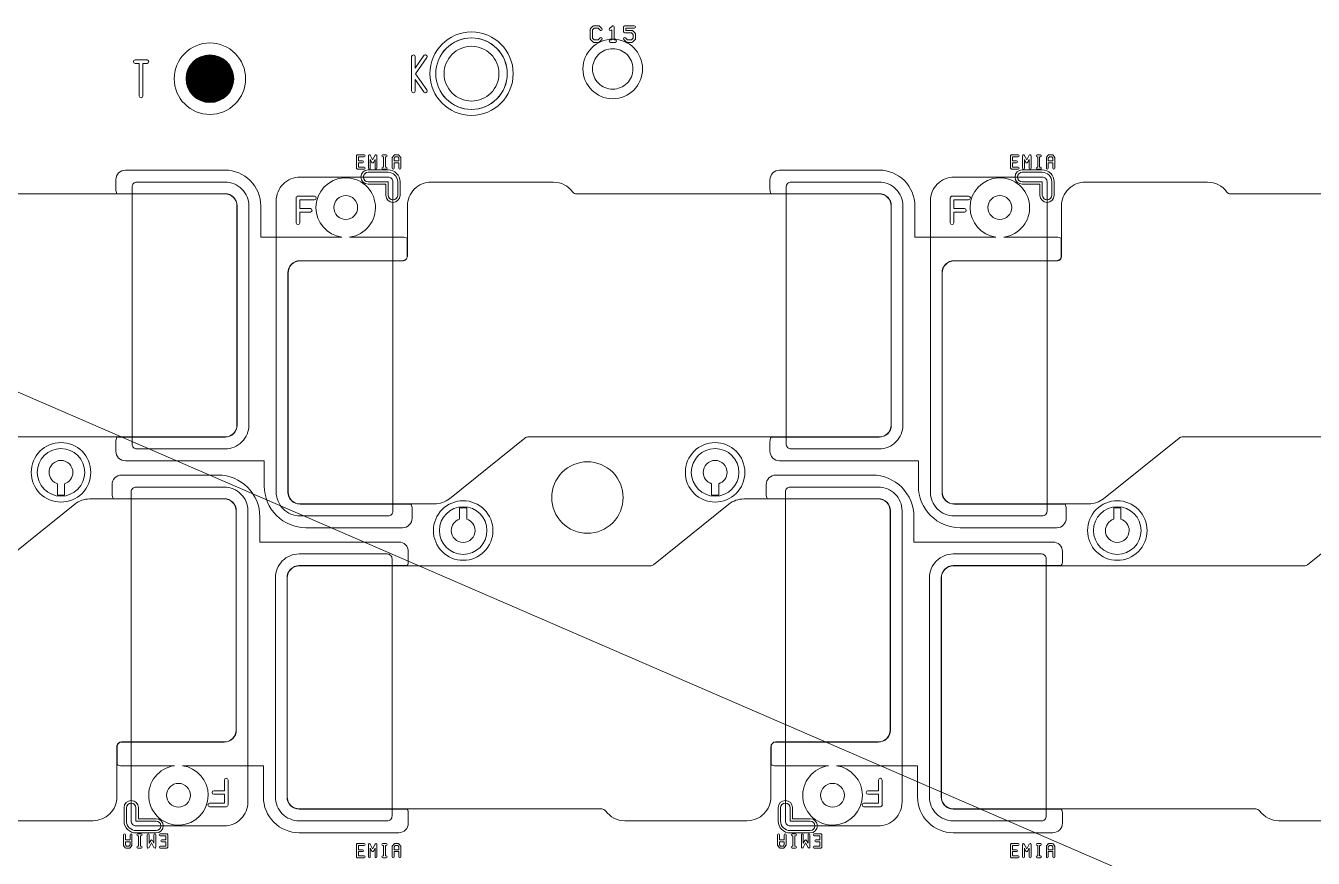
# Model space of a CAD drawing. Extents: x 2541 to 3941, y 2348 to 3338.
# Drawn here: x 2868.8 to 2922.9, y 2979.6 to 3014.5 of the extents above; entities that cross this region are included whole.
import ezdxf

# ---------------------------------------------------------------- set-up
doc = ezdxf.new("R2010")
doc.units = 0
doc.layers.get('0').update_dxf_attribs({"lineweight": 0})
doc.layers.add('EMI-T', color=6, linetype='Continuous', lineweight=0)
doc.layers.add('備註', color=1, linetype='Continuous', lineweight=0)
doc.layers.add('t_layer0', color=1, linetype='Continuous')

# ---------------------------------------------------------------- blocks, each defined once
blk = doc.blocks.new('PAD_R1')
at = {"const_width": 0.5}
blk.add_lwpolyline([(0.25, 0, 1), (-0.25, 0, 1)], format="xyb", close=True, dxfattribs=at)

msp = doc.modelspace()

# ---------------------------------------------------------------- linework, layer by layer
for p, q in [((2883.8653, 3008.5117), (2883.79577, 3008.5117)), ((2911.3353, 3008.5117), (2911.26577, 3008.5117)), ((2873.57814, 2980.01094), (2873.50861, 2980.01094)), ((2901.04814, 2980.01094), (2900.97861, 2980.01094)), ((2883.8653, 2979.6017), (2883.79577, 2979.6017)), ((2911.3353, 2979.6017), (2911.26577, 2979.6017))]:
    msp.add_line(p, q)
at = {"linetype": 'Continuous'}
for points in [[(2892.50391, 3013.97841), (2892.50391, 3014.37576, -0.200121), (2892.51871, 3014.41127), (2892.61774, 3014.5103, -0.200121), (2892.65325, 3014.5251), (2892.85193, 3014.5251, -0.200121), (2892.88744, 3014.5103), (2892.98662, 3014.41112, -1), (2892.91591, 3014.34041), (2892.83122, 3014.4251), (2892.67396, 3014.4251), (2892.60391, 3014.35505), (2892.60391, 3013.99912), (2892.67396, 3013.92907), (2892.83122, 3013.92907), (2892.91591, 3014.01377, -1), (2892.98662, 3013.94306), (2892.88744, 3013.84387, -0.200121), (2892.85193, 3013.82907), (2892.65325, 3013.82907, -0.200121), (2892.61774, 3013.84387), (2892.51871, 3013.9429, -0.200121)], [(2893.90391, 3014.27642), (2893.90391, 3014.4751, -0.414253), (2893.95391, 3014.5251), (2894.35126, 3014.5251, -1), (2894.35126, 3014.4251), (2894.00391, 3014.4251), (2894.00391, 3014.32642), (2894.25193, 3014.32642, -0.200121), (2894.28744, 3014.31162), (2894.38646, 3014.2126, -0.200121), (2894.40126, 3014.17709), (2894.40126, 3013.97841, -0.200121), (2894.38646, 3013.9429), (2894.28744, 3013.84387, -0.200121), (2894.25193, 3013.82907), (2894.05325, 3013.82907, -0.200121), (2894.01774, 3013.84387), (2893.91856, 3013.94306, -1), (2893.98927, 3014.01377), (2894.07396, 3013.92907), (2894.23122, 3013.92907), (2894.30126, 3013.99912), (2894.30126, 3014.15638), (2894.23122, 3014.22642), (2893.95391, 3014.22642, -0.414253)], [(2875.03134, 3012.30363, -0.414215), (2876.53134, 3013.80363, -0.414215), (2878.03134, 3012.30363, -0.414215), (2876.53134, 3010.80363, -0.414215)], [(2886.01672, 3012.5146, 0.414215), (2887.51672, 3011.0146, 0.414215), (2889.01672, 3012.5146, 0.414215), (2887.51672, 3014.0146, 0.414215)], [(2886.36672, 3012.5146, -0.414215), (2887.51672, 3013.6646, -0.414215), (2888.66672, 3012.5146, -0.414215), (2887.51672, 3011.3646, -0.414215)], [(2892.59734, 3012.71243, -0.414215), (2893.44734, 3013.56243, -0.414215), (2894.29734, 3012.71243, -0.414215), (2893.44734, 3011.86243, -0.414215)], [(2873.39232, 3012.94354, -1), (2873.39232, 3013.09354), (2873.64066, 3013.09354), (2873.88901, 3013.09354, -1), (2873.88901, 3012.94354), (2873.71566, 3012.94354), (2873.71566, 3011.57815, -1), (2873.56566, 3011.57815), (2873.56566, 3012.94354)], [(2882.68623, 3008.5517), (2882.68623, 3008.80997), (2882.68623, 3009.06825, -0.414265), (2882.72623, 3009.10825), (2883.00438, 3009.10825, -1), (2883.00438, 3009.02825), (2882.76623, 3009.02825), (2882.76623, 3008.84997), (2882.93484, 3008.84997, -1), (2882.93484, 3008.76997), (2882.76623, 3008.76997), (2882.76623, 3008.5917), (2883.00438, 3008.5917, -1), (2883.00438, 3008.5117), (2882.72623, 3008.5117, -0.414265)], [(2910.15623, 3008.5517), (2910.15623, 3008.80997), (2910.15623, 3009.06825, -0.414265), (2910.19623, 3009.10825), (2910.47438, 3009.10825, -1), (2910.47438, 3009.02825), (2910.23623, 3009.02825), (2910.23623, 3008.84997), (2910.40484, 3008.84997, -1), (2910.40484, 3008.76997), (2910.23623, 3008.76997), (2910.23623, 3008.5917), (2910.47438, 3008.5917, -1), (2910.47438, 3008.5117), (2910.19623, 3008.5117, -0.414265)], [(2883.17244, 3007.87531, -1), (2883.17244, 3008.47531), (2884.01715, 3008.47531, -0.414217), (2884.51715, 3007.97531), (2884.51715, 3007.41231, -1), (2883.91715, 3007.41231), (2883.91715, 3007.87531)], [(2883.17244, 3007.97531), (2884.01715, 3007.97531), (2884.01715, 3007.42124, 1), (2884.41715, 3007.42124), (2884.41715, 3007.97531, 0.414218), (2884.01715, 3008.37531), (2883.17244, 3008.37531, 1)], [(2910.64244, 3007.87531, -1), (2910.64244, 3008.47531), (2911.48715, 3008.47531, -0.414217), (2911.98715, 3007.97531), (2911.98715, 3007.41231, -1), (2911.38715, 3007.41231), (2911.38715, 3007.87531)], [(2910.64244, 3007.97531), (2911.48715, 3007.97531), (2911.48715, 3007.42124, 1), (2911.88715, 3007.42124), (2911.88715, 3007.97531, 0.414218), (2911.48715, 3008.37531), (2910.64244, 3008.37531, 1)], [(2852.34508, 2994.95472), (2852.34508, 3004.1546, -0.414219), (2852.8452, 3004.65473), (2857.15218, 3004.65473, 0.414223), (2857.35218, 3004.85473), (2857.35218, 3006.95952, -0.414215), (2858.35218, 3007.95952), (2863.48907, 3007.95952, -0.24029), (2864.29871, 3007.54692, 0.240069), (2864.46015, 3007.46473), (2877.1652, 3007.46473, -0.414366), (2877.66507, 3006.9646), (2877.66507, 2997.76472, -0.414365), (2877.1652, 2997.2646), (2862.41567, 2997.2646, 0.170771), (2862.29046, 2997.22056), (2859.11951, 2994.67481, -0.170765), (2858.49341, 2994.4546), (2852.8452, 2994.4546, -0.414218)], [(2879.81508, 2994.95472), (2879.81508, 3004.1546, -0.414219), (2880.3152, 3004.65473), (2884.62218, 3004.65473, 0.414223), (2884.82218, 3004.85473), (2884.82218, 3006.95952, -0.414215), (2885.82218, 3007.95952), (2890.95907, 3007.95952, -0.24029), (2891.76871, 3007.54692, 0.240069), (2891.93015, 3007.46473), (2904.6352, 3007.46473, -0.414366), (2905.13507, 3006.9646), (2905.13507, 2997.76472, -0.414365), (2904.6352, 2997.2646), (2889.88567, 2997.2646, 0.170771), (2889.76046, 2997.22056), (2886.58951, 2994.67481, -0.170765), (2885.96341, 2994.4546), (2880.3152, 2994.4546, -0.414218)], [(2907.28508, 2994.95472), (2907.28508, 3004.1546, -0.414219), (2907.7852, 3004.65473), (2912.09218, 3004.65473, 0.414223), (2912.29218, 3004.85473), (2912.29218, 3006.95952, -0.414215), (2913.29218, 3007.95952), (2918.42907, 3007.95952, -0.24029), (2919.23871, 3007.54692, 0.240069), (2919.40015, 3007.46473), (2932.1052, 3007.46473, -0.414366), (2932.60507, 3006.9646), (2932.60507, 2997.76472, -0.414365), (2932.1052, 2997.2646), (2917.35567, 2997.2646, 0.170771), (2917.23046, 2997.22056), (2914.05951, 2994.67481, -0.170765), (2913.43341, 2994.4546), (2907.7852, 2994.4546, -0.414218)], [(2880.15233, 3006.25535), (2880.15233, 3006.77687), (2880.15233, 3007.2984, -0.414241), (2880.22733, 3007.3734), (2880.92269, 3007.3734, -1), (2880.92269, 3007.2234), (2880.30233, 3007.2234), (2880.30233, 3006.85187), (2880.74885, 3006.85187, -1), (2880.74885, 3006.70187), (2880.30233, 3006.70187), (2880.30233, 3006.25535, -1)], [(2881.73437, 3006.89391, 0.414217), (2882.23437, 3006.39391, 0.414217), (2882.73437, 3006.89391, 0.414217), (2882.23437, 3007.39391, 0.414217)], [(2907.62233, 3006.25535), (2907.62233, 3006.77687), (2907.62233, 3007.2984, -0.414241), (2907.69733, 3007.3734), (2908.39269, 3007.3734, -1), (2908.39269, 3007.2234), (2907.77233, 3007.2234), (2907.77233, 3006.85187), (2908.21885, 3006.85187, -1), (2908.21885, 3006.70187), (2907.77233, 3006.70187), (2907.77233, 3006.25535, -1)], [(2909.20437, 3006.89391, 0.414217), (2909.70437, 3006.39391, 0.414217), (2910.20437, 3006.89391, 0.414217), (2909.70437, 3007.39391, 0.414217)], [(2869.02699, 2995.78071, -0.414215), (2870.27699, 2997.03071, -0.414215), (2871.52699, 2995.78071, -0.414215), (2870.27699, 2994.53071, -0.414215)], [(2896.49699, 2995.78071, -0.414215), (2897.74699, 2997.03071, -0.414215), (2898.99699, 2995.78071, -0.414215), (2897.74699, 2994.53071, -0.414215)], [(2869.77699, 2995.78071, 0.327542), (2870.12699, 2995.30374), (2870.12699, 2994.82957), (2870.42699, 2994.82957), (2870.42699, 2995.30374, 0.327544), (2870.77699, 2995.78071, 0.414217), (2870.27699, 2996.28071, 0.414217)], [(2890.88491, 2994.72269, -0.414215), (2892.38491, 2996.22269, -0.414215), (2893.88491, 2994.72269, -0.414215), (2892.38491, 2993.22269, -0.414215)], [(2897.24699, 2995.78071, 0.327542), (2897.59699, 2995.30374), (2897.59699, 2994.82957), (2897.89699, 2994.82957), (2897.89699, 2995.30374, 0.327544), (2898.24699, 2995.78071, 0.414217), (2897.74699, 2996.28071, 0.414217)], [(2852.30838, 2982.15459), (2852.30838, 2991.35447, -0.414365), (2852.80825, 2991.8546), (2867.55778, 2991.8546, 0.170771), (2867.68299, 2991.89863), (2870.85394, 2994.44438, -0.170765), (2871.48004, 2994.6646), (2877.12824, 2994.6646, -0.414218), (2877.62837, 2994.16447), (2877.62837, 2984.96459, -0.414219), (2877.12824, 2984.46447), (2872.82127, 2984.46447, 0.414223), (2872.62127, 2984.26447), (2872.62127, 2982.15967, -0.414215), (2871.62127, 2981.15967), (2866.48437, 2981.15967, -0.24029), (2865.67474, 2981.57227, 0.240069), (2865.5133, 2981.65446), (2852.80825, 2981.65446, -0.414366)], [(2879.77838, 2982.15459), (2879.77838, 2991.35447, -0.414365), (2880.27825, 2991.8546), (2895.02778, 2991.8546, 0.170771), (2895.15299, 2991.89863), (2898.32394, 2994.44438, -0.170765), (2898.95004, 2994.6646), (2904.59824, 2994.6646, -0.414218), (2905.09837, 2994.16447), (2905.09837, 2984.96459, -0.414219), (2904.59824, 2984.46447), (2900.29127, 2984.46447, 0.414223), (2900.09127, 2984.26447), (2900.09127, 2982.15967, -0.414215), (2899.09127, 2981.15967), (2893.95437, 2981.15967, -0.24029), (2893.14474, 2981.57227, 0.240069), (2892.9833, 2981.65446), (2880.27825, 2981.65446, -0.414366)], [(2885.91646, 2993.33848, -0.414215), (2887.16646, 2994.58848, -0.414215), (2888.41646, 2993.33848, -0.414215), (2887.16646, 2992.08848, -0.414215)], [(2907.24838, 2982.15459), (2907.24838, 2991.35447, -0.414365), (2907.74825, 2991.8546), (2922.49778, 2991.8546, 0.170771), (2922.62299, 2991.89863), (2925.79394, 2994.44438, -0.170765), (2926.42004, 2994.6646), (2932.06824, 2994.6646, -0.414218), (2932.56837, 2994.16447), (2932.56837, 2984.96459, -0.414219), (2932.06824, 2984.46447), (2927.76127, 2984.46447, 0.414223), (2927.56127, 2984.26447), (2927.56127, 2982.15967, -0.414215), (2926.56127, 2981.15967), (2921.42437, 2981.15967, -0.24029), (2920.61474, 2981.57227, 0.240069), (2920.4533, 2981.65446), (2907.74825, 2981.65446, -0.414366)], [(2913.38646, 2993.33848, -0.414215), (2914.63646, 2994.58848, -0.414215), (2915.88646, 2993.33848, -0.414215), (2914.63646, 2992.08848, -0.414215)], [(2886.66646, 2993.33848, 0.414217), (2887.16646, 2992.83848, 0.414217), (2887.66646, 2993.33848, 0.327542), (2887.31646, 2993.81545), (2887.31646, 2994.28962), (2887.01646, 2994.28962), (2887.01646, 2993.81545, 0.327544)], [(2914.13646, 2993.33848, 0.414217), (2914.63646, 2992.83848, 0.414217), (2915.13646, 2993.33848, 0.327542), (2914.78646, 2993.81545), (2914.78646, 2994.28962), (2914.48646, 2994.28962), (2914.48646, 2993.81545, 0.327544)], [(2874.70907, 2982.22528, 0.414217), (2875.20907, 2981.72528, 0.414217), (2875.70907, 2982.22528, 0.414217), (2875.20907, 2982.72528, 0.414217)], [(2902.17907, 2982.22528, 0.414217), (2902.67907, 2981.72528, 0.414217), (2903.17907, 2982.22528, 0.414217), (2902.67907, 2982.72528, 0.414217)], [(2872.92629, 2981.14388), (2872.92629, 2981.70689, -1), (2873.52629, 2981.70689), (2873.52629, 2981.24388), (2874.27101, 2981.24388, -1), (2874.27101, 2980.64388), (2873.42629, 2980.64388, -0.414217)], [(2873.02629, 2981.14388, 0.414218), (2873.42629, 2980.74388), (2874.27101, 2980.74388, 1), (2874.27101, 2981.14388), (2873.42629, 2981.14388), (2873.42629, 2981.69796, 1), (2873.02629, 2981.69796)], [(2900.39629, 2981.14388), (2900.39629, 2981.70689, -1), (2900.99629, 2981.70689), (2900.99629, 2981.24388), (2901.74101, 2981.24388, -1), (2901.74101, 2980.64388), (2900.89629, 2980.64388, -0.414217)], [(2900.49629, 2981.14388, 0.414218), (2900.89629, 2980.74388), (2901.74101, 2980.74388, 1), (2901.74101, 2981.14388), (2900.89629, 2981.14388), (2900.89629, 2981.69796, 1), (2900.49629, 2981.69796)], [(2882.68623, 2979.6417), (2882.68623, 2979.89997), (2882.68623, 2980.15825, -0.414265), (2882.72623, 2980.19825), (2883.00438, 2980.19825, -1), (2883.00438, 2980.11825), (2882.76623, 2980.11825), (2882.76623, 2979.93997), (2882.93484, 2979.93997, -1), (2882.93484, 2979.85997), (2882.76623, 2979.85997), (2882.76623, 2979.6817), (2883.00438, 2979.6817, -1), (2883.00438, 2979.6017), (2882.72623, 2979.6017, -0.414265)], [(2910.15623, 2979.6417), (2910.15623, 2979.89997), (2910.15623, 2980.15825, -0.414265), (2910.19623, 2980.19825), (2910.47438, 2980.19825, -1), (2910.47438, 2980.11825), (2910.23623, 2980.11825), (2910.23623, 2979.93997), (2910.40484, 2979.93997, -1), (2910.40484, 2979.85997), (2910.23623, 2979.85997), (2910.23623, 2979.6817), (2910.47438, 2979.6817, -1), (2910.47438, 2979.6017), (2910.19623, 2979.6017, -0.414265)]]:
    msp.add_lwpolyline(points, format="xyb", close=True, dxfattribs=at)
for points in [[(2893.40259, 3014.35439), (2893.38861, 3014.34041, -1), (2893.3179, 3014.41112)], [(2893.45259, 3013.82907), (2893.35325, 3013.82907, -1), (2893.35325, 3013.92907), (2893.40259, 3013.92907), (2893.40259, 3014.35439)], [(2893.3179, 3014.41112), (2893.41708, 3014.5103, -0.669786), (2893.50259, 3014.4751), (2893.50259, 3013.92907), (2893.55193, 3013.92907, -1), (2893.55193, 3013.82907), (2893.45259, 3013.82907)], [(2885.0027, 3011.78912), (2885.0027, 3013.22951, -1), (2885.1527, 3013.22951), (2885.1527, 3012.75017)], [(2885.1527, 3012.75017), (2885.51265, 3013.27209, -1), (2885.63613, 3013.18693), (2885.16881, 3012.50931), (2885.63613, 3011.8317, -1), (2885.51265, 3011.74654), (2885.1527, 3012.26846)], [(2885.1527, 3012.26846), (2885.1527, 3011.78912, -1), (2885.0027, 3011.78912)], [(2883.18623, 3008.5517), (2883.18623, 3009.06791, -0.782664), (2883.26145, 3009.08722), (2883.3653, 3008.89435)], [(2883.26623, 3008.90959), (2883.26623, 3008.5517, -1), (2883.18623, 3008.5517)], [(2883.46438, 3008.90959), (2883.40052, 3008.79101, -0.597324), (2883.33008, 3008.79101), (2883.26623, 3008.90959)], [(2883.3653, 3008.89435), (2883.46916, 3009.08722, -0.782665), (2883.54438, 3009.06791), (2883.54438, 3008.5517, -1), (2883.46438, 3008.5517), (2883.46438, 3008.90959)], [(2883.79577, 3008.5117, -1), (2883.79577, 3008.5917), (2883.8253, 3008.5917), (2883.8253, 3009.02825), (2883.79577, 3009.02825, -1), (2883.79577, 3009.10825), (2883.8653, 3009.10825), (2883.93484, 3009.10825, -1), (2883.93484, 3009.02825), (2883.9053, 3009.02825), (2883.9053, 3008.5917), (2883.93484, 3008.5917, -1), (2883.93484, 3008.5117), (2883.8653, 3008.5117)], [(2884.18623, 3008.5517), (2884.18623, 3008.80997), (2884.18623, 3008.98216, -0.173189), (2884.19527, 3009.00748), (2884.2645, 3009.0932, -0.228301), (2884.29577, 3009.10825), (2884.43484, 3009.10825, -0.228253), (2884.46611, 3009.0932), (2884.53534, 3009.00748, -0.173127), (2884.54438, 3008.98216), (2884.54438, 3008.80997)], [(2910.65623, 3008.5517), (2910.65623, 3009.06791, -0.782664), (2910.73145, 3009.08722), (2910.8353, 3008.89435)], [(2910.73623, 3008.90959), (2910.73623, 3008.5517, -1), (2910.65623, 3008.5517)], [(2910.93438, 3008.90959), (2910.87052, 3008.79101, -0.597324), (2910.80008, 3008.79101), (2910.73623, 3008.90959)], [(2910.8353, 3008.89435), (2910.93916, 3009.08722, -0.782665), (2911.01438, 3009.06791), (2911.01438, 3008.5517, -1), (2910.93438, 3008.5517), (2910.93438, 3008.90959)], [(2911.26577, 3008.5117, -1), (2911.26577, 3008.5917), (2911.2953, 3008.5917), (2911.2953, 3009.02825), (2911.26577, 3009.02825, -1), (2911.26577, 3009.10825), (2911.3353, 3009.10825), (2911.40484, 3009.10825, -1), (2911.40484, 3009.02825), (2911.3753, 3009.02825), (2911.3753, 3008.5917), (2911.40484, 3008.5917, -1), (2911.40484, 3008.5117), (2911.3353, 3008.5117)], [(2911.65623, 3008.5517), (2911.65623, 3008.80997), (2911.65623, 3008.98216, -0.173189), (2911.66527, 3009.00748), (2911.7345, 3009.0932, -0.228301), (2911.76577, 3009.10825), (2911.90484, 3009.10825, -0.228253), (2911.93611, 3009.0932), (2912.00534, 3009.00748, -0.173127), (2912.01438, 3008.98216), (2912.01438, 3008.80997)], [(2872.5803, 2996.6646), (2872.5803, 2997.0646, -0.124386), (2872.62831, 2997.2546), (2877.1652, 2997.2546, 0.414365), (2877.67507, 2997.76473), (2877.67507, 3006.9646, 0.414366), (2877.1652, 3007.47473), (2872.62831, 3007.47473, -0.124392), (2872.5803, 3007.66473), (2872.5803, 3008.06473, -0.414218), (2872.9803, 3008.46473), (2877.1652, 3008.46473, -0.414364), (2878.66507, 3006.96409), (2878.66507, 3005.65473), (2882.0703, 3005.65473)], [(2884.54438, 3008.80997), (2884.54438, 3008.5517, -1), (2884.46438, 3008.5517), (2884.46438, 3008.76997), (2884.26623, 3008.76997), (2884.26623, 3008.5517, -1), (2884.18623, 3008.5517)], [(2900.0503, 2996.6646), (2900.0503, 2997.0646, -0.124386), (2900.09831, 2997.2546), (2904.6352, 2997.2546, 0.414365), (2905.14507, 2997.76473), (2905.14507, 3006.9646, 0.414366), (2904.6352, 3007.47473), (2900.09831, 3007.47473, -0.124392), (2900.0503, 3007.66473), (2900.0503, 3008.06473, -0.414218), (2900.4503, 3008.46473), (2904.6352, 3008.46473, -0.414364), (2906.13507, 3006.96409), (2906.13507, 3005.65473), (2909.5403, 3005.65473)], [(2912.01438, 3008.80997), (2912.01438, 3008.5517, -1), (2911.93438, 3008.5517), (2911.93438, 3008.76997), (2911.73623, 3008.76997), (2911.73623, 3008.5517, -1), (2911.65623, 3008.5517)], [(2880.98437, 3006.89391, -2.205962), (2882.39845, 3005.65473), (2884.62218, 3005.65473, -0.124388), (2884.81218, 3005.60672), (2884.81218, 3004.85473, -0.414224), (2884.62218, 3004.66473), (2880.3152, 3004.66473, 0.414218), (2879.80508, 3004.1546), (2879.80508, 2994.95472, 0.414217), (2880.3152, 2994.4446), (2884.97418, 2994.4446, -0.124388), (2885.02218, 2994.2546), (2885.02218, 2993.8546, -0.414218), (2884.62218, 2993.4546), (2880.56508, 2993.4546, -0.414215), (2878.81508, 2995.2046), (2878.81508, 2996.2646), (2872.9803, 2996.2646, -0.414218), (2872.5803, 2996.6646)], [(2908.45437, 3006.89391, -2.205962), (2909.86845, 3005.65473), (2912.09218, 3005.65473, -0.124388), (2912.28218, 3005.60672), (2912.28218, 3004.85473, -0.414224), (2912.09218, 3004.66473), (2907.7852, 3004.66473, 0.414218), (2907.27508, 3004.1546), (2907.27508, 2994.95472, 0.414217), (2907.7852, 2994.4446), (2912.44418, 2994.4446, -0.124388), (2912.49218, 2994.2546), (2912.49218, 2993.8546, -0.414218), (2912.09218, 2993.4546), (2908.03508, 2993.4546, -0.414215), (2906.28508, 2995.2046), (2906.28508, 2996.2646), (2900.4503, 2996.2646, -0.414218), (2900.0503, 2996.6646)], [(2872.42127, 2994.8646), (2872.42127, 2995.2646, -0.414218), (2872.82127, 2995.6646), (2876.87837, 2995.6646, -0.414215), (2878.62837, 2993.9146), (2878.62837, 2992.8546), (2884.46314, 2992.8546, -0.414218), (2884.86314, 2992.4546), (2884.86314, 2992.0546, -0.124388), (2884.81514, 2991.8646), (2880.27825, 2991.8646, 0.414365), (2879.76838, 2991.35447), (2879.76838, 2982.1546, 0.414366), (2880.27825, 2981.64446), (2884.81514, 2981.64446, -0.124388), (2884.86314, 2981.45446), (2884.86314, 2981.05446, -0.414218), (2884.46314, 2980.65446), (2880.27825, 2980.65446, -0.414364), (2878.77838, 2982.1551), (2878.77838, 2983.46447), (2875.37315, 2983.46447)], [(2899.89127, 2994.8646), (2899.89127, 2995.2646, -0.414218), (2900.29127, 2995.6646), (2904.34837, 2995.6646, -0.414215), (2906.09837, 2993.9146), (2906.09837, 2992.8546), (2911.93314, 2992.8546, -0.414218), (2912.33314, 2992.4546), (2912.33314, 2992.0546, -0.124388), (2912.28514, 2991.8646), (2907.74825, 2991.8646, 0.414365), (2907.23838, 2991.35447), (2907.23838, 2982.1546, 0.414366), (2907.74825, 2981.64446), (2912.28514, 2981.64446, -0.124388), (2912.33314, 2981.45446), (2912.33314, 2981.05446, -0.414218), (2911.93314, 2980.65446), (2907.74825, 2980.65446, -0.414364), (2906.24838, 2982.1551), (2906.24838, 2983.46447), (2902.84315, 2983.46447)], [(2876.45907, 2982.22528, -2.205962), (2875.045, 2983.46447), (2872.82127, 2983.46447, -0.124386), (2872.63127, 2983.51247), (2872.63127, 2984.26447, -0.414224), (2872.82127, 2984.45447), (2877.12824, 2984.45447, 0.414218), (2877.63837, 2984.96459), (2877.63837, 2994.16447, 0.414217), (2877.12824, 2994.6746), (2872.46927, 2994.6746, -0.124392), (2872.42127, 2994.8646)], [(2903.92907, 2982.22528, -2.205962), (2902.515, 2983.46447), (2900.29127, 2983.46447, -0.124386), (2900.10127, 2983.51247), (2900.10127, 2984.26447, -0.414224), (2900.29127, 2984.45447), (2904.59824, 2984.45447, 0.414218), (2905.10837, 2984.96459), (2905.10837, 2994.16447, 0.414217), (2904.59824, 2994.6746), (2899.93927, 2994.6746, -0.124392), (2899.89127, 2994.8646)], [(2876.52075, 2981.7458, -1), (2876.52075, 2981.8958), (2877.14112, 2981.8958), (2877.14112, 2982.26732), (2876.6946, 2982.26732, -1), (2876.6946, 2982.41732), (2877.14112, 2982.41732), (2877.14112, 2982.86385, -1), (2877.29112, 2982.86385), (2877.29112, 2982.34232)], [(2903.99075, 2981.7458, -1), (2903.99075, 2981.8958), (2904.61112, 2981.8958), (2904.61112, 2982.26732), (2904.1646, 2982.26732, -1), (2904.1646, 2982.41732), (2904.61112, 2982.41732), (2904.61112, 2982.86385, -1), (2904.76112, 2982.86385), (2904.76112, 2982.34232)], [(2877.29112, 2982.34232), (2877.29112, 2981.8208, -0.414241), (2877.21612, 2981.7458), (2876.52075, 2981.7458)], [(2904.76112, 2982.34232), (2904.76112, 2981.8208, -0.414241), (2904.68612, 2981.7458), (2903.99075, 2981.7458)], [(2872.89907, 2980.13704), (2872.89907, 2980.30922), (2872.89907, 2980.5675, -1), (2872.97907, 2980.5675), (2872.97907, 2980.34922), (2873.17722, 2980.34922), (2873.17722, 2980.5675, -1), (2873.25722, 2980.5675), (2873.25722, 2980.30922)], [(2873.25722, 2980.30922), (2873.25722, 2980.13704, -0.173189), (2873.24818, 2980.11172), (2873.17895, 2980.026, -0.228301), (2873.14768, 2980.01094), (2873.00861, 2980.01094, -0.228253), (2872.97734, 2980.026), (2872.90811, 2980.11172, -0.173127), (2872.89907, 2980.13704)], [(2873.50861, 2980.01094, -1), (2873.50861, 2980.09094), (2873.53814, 2980.09094), (2873.53814, 2980.5275), (2873.50861, 2980.5275, -1), (2873.50861, 2980.6075), (2873.57814, 2980.6075), (2873.64768, 2980.6075, -1), (2873.64768, 2980.5275), (2873.61814, 2980.5275), (2873.61814, 2980.09094), (2873.64768, 2980.09094, -1), (2873.64768, 2980.01094), (2873.57814, 2980.01094)], [(2873.89907, 2980.05129), (2873.89907, 2980.5675, -1), (2873.97907, 2980.5675), (2873.97907, 2980.2096)], [(2873.97907, 2980.2096), (2874.04292, 2980.32819, -0.597324), (2874.11336, 2980.32819), (2874.17722, 2980.2096)], [(2874.17722, 2980.2096), (2874.17722, 2980.5675, -1), (2874.25722, 2980.5675), (2874.25722, 2980.05129, -0.782664), (2874.182, 2980.03198), (2874.07814, 2980.22485)], [(2874.43907, 2980.01094, -1), (2874.43907, 2980.09094), (2874.67722, 2980.09094), (2874.67722, 2980.26922), (2874.50861, 2980.26922, -1), (2874.50861, 2980.34922), (2874.67722, 2980.34922), (2874.67722, 2980.5275), (2874.43907, 2980.5275, -1), (2874.43907, 2980.6075), (2874.71722, 2980.6075, -0.414265), (2874.75722, 2980.5675), (2874.75722, 2980.30922)], [(2874.75722, 2980.30922), (2874.75722, 2980.05094, -0.414265), (2874.71722, 2980.01094), (2874.43907, 2980.01094)], [(2900.36907, 2980.13704), (2900.36907, 2980.30922), (2900.36907, 2980.5675, -1), (2900.44907, 2980.5675), (2900.44907, 2980.34922), (2900.64722, 2980.34922), (2900.64722, 2980.5675, -1), (2900.72722, 2980.5675), (2900.72722, 2980.30922)], [(2900.72722, 2980.30922), (2900.72722, 2980.13704, -0.173189), (2900.71818, 2980.11172), (2900.64895, 2980.026, -0.228301), (2900.61768, 2980.01094), (2900.47861, 2980.01094, -0.228253), (2900.44734, 2980.026), (2900.37811, 2980.11172, -0.173127), (2900.36907, 2980.13704)], [(2900.97861, 2980.01094, -1), (2900.97861, 2980.09094), (2901.00814, 2980.09094), (2901.00814, 2980.5275), (2900.97861, 2980.5275, -1), (2900.97861, 2980.6075), (2901.04814, 2980.6075), (2901.11768, 2980.6075, -1), (2901.11768, 2980.5275), (2901.08814, 2980.5275), (2901.08814, 2980.09094), (2901.11768, 2980.09094, -1), (2901.11768, 2980.01094), (2901.04814, 2980.01094)], [(2901.36907, 2980.05129), (2901.36907, 2980.5675, -1), (2901.44907, 2980.5675), (2901.44907, 2980.2096)], [(2901.44907, 2980.2096), (2901.51292, 2980.32819, -0.597324), (2901.58336, 2980.32819), (2901.64722, 2980.2096)], [(2901.64722, 2980.2096), (2901.64722, 2980.5675, -1), (2901.72722, 2980.5675), (2901.72722, 2980.05129, -0.782664), (2901.652, 2980.03198), (2901.54814, 2980.22485)], [(2901.90907, 2980.01094, -1), (2901.90907, 2980.09094), (2902.14722, 2980.09094), (2902.14722, 2980.26922), (2901.97861, 2980.26922, -1), (2901.97861, 2980.34922), (2902.14722, 2980.34922), (2902.14722, 2980.5275), (2901.90907, 2980.5275, -1), (2901.90907, 2980.6075), (2902.18722, 2980.6075, -0.414265), (2902.22722, 2980.5675), (2902.22722, 2980.30922)], [(2902.22722, 2980.30922), (2902.22722, 2980.05094, -0.414265), (2902.18722, 2980.01094), (2901.90907, 2980.01094)], [(2874.07814, 2980.22485), (2873.97429, 2980.03198, -0.782665), (2873.89907, 2980.05129)], [(2883.18623, 2979.6417), (2883.18623, 2980.15791, -0.782664), (2883.26145, 2980.17722), (2883.3653, 2979.98435)], [(2883.26623, 2979.99959), (2883.26623, 2979.6417, -1), (2883.18623, 2979.6417)], [(2883.46438, 2979.99959), (2883.40052, 2979.88101, -0.597324), (2883.33008, 2979.88101), (2883.26623, 2979.99959)], [(2883.3653, 2979.98435), (2883.46916, 2980.17722, -0.782665), (2883.54438, 2980.15791), (2883.54438, 2979.6417, -1), (2883.46438, 2979.6417), (2883.46438, 2979.99959)], [(2883.79577, 2979.6017, -1), (2883.79577, 2979.6817), (2883.8253, 2979.6817), (2883.8253, 2980.11825), (2883.79577, 2980.11825, -1), (2883.79577, 2980.19825), (2883.8653, 2980.19825), (2883.93484, 2980.19825, -1), (2883.93484, 2980.11825), (2883.9053, 2980.11825), (2883.9053, 2979.6817), (2883.93484, 2979.6817, -1), (2883.93484, 2979.6017), (2883.8653, 2979.6017)], [(2884.18623, 2979.6417), (2884.18623, 2979.89997), (2884.18623, 2980.07216, -0.173189), (2884.19527, 2980.09748), (2884.2645, 2980.1832, -0.228301), (2884.29577, 2980.19825), (2884.43484, 2980.19825, -0.228253), (2884.46611, 2980.1832), (2884.53534, 2980.09748, -0.173127), (2884.54438, 2980.07216), (2884.54438, 2979.89997)], [(2884.54438, 2979.89997), (2884.54438, 2979.6417, -1), (2884.46438, 2979.6417), (2884.46438, 2979.85997), (2884.26623, 2979.85997), (2884.26623, 2979.6417, -1), (2884.18623, 2979.6417)], [(2901.54814, 2980.22485), (2901.44429, 2980.03198, -0.782665), (2901.36907, 2980.05129)], [(2910.65623, 2979.6417), (2910.65623, 2980.15791, -0.782664), (2910.73145, 2980.17722), (2910.8353, 2979.98435)], [(2910.73623, 2979.99959), (2910.73623, 2979.6417, -1), (2910.65623, 2979.6417)], [(2910.93438, 2979.99959), (2910.87052, 2979.88101, -0.597324), (2910.80008, 2979.88101), (2910.73623, 2979.99959)], [(2910.8353, 2979.98435), (2910.93916, 2980.17722, -0.782665), (2911.01438, 2980.15791), (2911.01438, 2979.6417, -1), (2910.93438, 2979.6417), (2910.93438, 2979.99959)], [(2911.26577, 2979.6017, -1), (2911.26577, 2979.6817), (2911.2953, 2979.6817), (2911.2953, 2980.11825), (2911.26577, 2980.11825, -1), (2911.26577, 2980.19825), (2911.3353, 2980.19825), (2911.40484, 2980.19825, -1), (2911.40484, 2980.11825), (2911.3753, 2980.11825), (2911.3753, 2979.6817), (2911.40484, 2979.6817, -1), (2911.40484, 2979.6017), (2911.3353, 2979.6017)], [(2911.65623, 2979.6417), (2911.65623, 2979.89997), (2911.65623, 2980.07216, -0.173189), (2911.66527, 2980.09748), (2911.7345, 2980.1832, -0.228301), (2911.76577, 2980.19825), (2911.90484, 2980.19825, -0.228253), (2911.93611, 2980.1832), (2912.00534, 2980.09748, -0.173127), (2912.01438, 2980.07216), (2912.01438, 2979.89997)], [(2912.01438, 2979.89997), (2912.01438, 2979.6417, -1), (2911.93438, 2979.6417), (2911.93438, 2979.85997), (2911.73623, 2979.85997), (2911.73623, 2979.6417, -1), (2911.65623, 2979.6417)]]:
    msp.add_lwpolyline(points, format="xyb", dxfattribs=at)
for points in [[(2884.26623, 3008.84997), (2884.46438, 3008.84997), (2884.46438, 3008.96802), (2884.41573, 3009.02825), (2884.31488, 3009.02825), (2884.26623, 3008.96802)], [(2911.73623, 3008.84997), (2911.93438, 3008.84997), (2911.93438, 3008.96802), (2911.88573, 3009.02825), (2911.78488, 3009.02825), (2911.73623, 3008.96802)], [(2872.97907, 2980.15117), (2873.02772, 2980.09094), (2873.12857, 2980.09094), (2873.17722, 2980.15117), (2873.17722, 2980.26922), (2872.97907, 2980.26922)], [(2900.44907, 2980.15117), (2900.49772, 2980.09094), (2900.59857, 2980.09094), (2900.64722, 2980.15117), (2900.64722, 2980.26922), (2900.44907, 2980.26922)], [(2884.26623, 2979.93997), (2884.46438, 2979.93997), (2884.46438, 2980.05802), (2884.41573, 2980.11825), (2884.31488, 2980.11825), (2884.26623, 2980.05802)], [(2911.73623, 2979.93997), (2911.93438, 2979.93997), (2911.93438, 2980.05802), (2911.88573, 2980.11825), (2911.78488, 2980.11825), (2911.73623, 2980.05802)]]:
    msp.add_lwpolyline(points, close=True, dxfattribs=at)
msp.add_circle((2887.51672, 3012.5146), 1.75)
for centre, start, end in [((2882.23437, 3006.89391), 179.999999, 262.45759), ((2909.70437, 3006.89391), 179.999999, 262.45759), ((2875.20907, 2982.22528), 359.999999, 82.45759), ((2902.67907, 2982.22528), 359.999999, 82.45759)]:
    msp.add_arc(centre, 1.25, start, end)
at = {"layer": 'EMI-T', "linetype": 'Continuous'}
for points in [[(2873.26299, 2996.9646, 0.414223), (2873.46299, 2996.7646), (2877.16519, 2996.7646, 0.414363), (2878.16507, 2997.76498), (2878.16507, 3006.96435, 0.414365), (2877.16519, 3007.96473), (2873.46299, 3007.96473, 0.414223), (2873.26299, 3007.76473)], [(2879.31508, 2994.95472, 0.414215), (2880.3152, 2993.9546), (2884.01715, 2993.9546, 0.414223), (2884.21715, 2994.1546), (2884.21715, 3007.97532, 0.414223), (2884.01715, 3008.17532), (2880.3152, 3008.17532, 0.414215), (2879.31508, 3007.17519)], [(2900.73299, 2996.9646, 0.414223), (2900.93299, 2996.7646), (2904.63519, 2996.7646, 0.414363), (2905.63507, 2997.76498), (2905.63507, 3006.96435, 0.414365), (2904.63519, 3007.96473), (2900.93299, 3007.96473, 0.414223), (2900.73299, 3007.76473)], [(2906.78508, 2994.95472, 0.414215), (2907.7852, 2993.9546), (2911.48715, 2993.9546, 0.414223), (2911.68715, 2994.1546), (2911.68715, 3007.97532, 0.414223), (2911.48715, 3008.17532), (2907.7852, 3008.17532, 0.414215), (2906.78508, 3007.17519)], [(2873.22629, 2981.14388, 0.414223), (2873.42629, 2980.94388), (2877.12824, 2980.94388, 0.414215), (2878.12837, 2981.94401), (2878.12837, 2994.16448, 0.414215), (2877.12824, 2995.1646), (2873.42629, 2995.1646, 0.414223), (2873.22629, 2994.9646)], [(2900.69629, 2981.14388, 0.414223), (2900.89629, 2980.94388), (2904.59824, 2980.94388, 0.414215), (2905.59837, 2981.94401), (2905.59837, 2994.16448, 0.414215), (2904.59824, 2995.1646), (2900.89629, 2995.1646, 0.414223), (2900.69629, 2994.9646)], [(2879.27838, 2982.15485, 0.414365), (2880.27825, 2981.15447), (2883.98045, 2981.15447, 0.414223), (2884.18045, 2981.35447), (2884.18045, 2992.1546, 0.414223), (2883.98045, 2992.3546), (2880.27825, 2992.3546, 0.414363), (2879.27838, 2991.35422)], [(2906.74838, 2982.15485, 0.414365), (2907.74825, 2981.15447), (2911.45045, 2981.15447, 0.414223), (2911.65045, 2981.35447), (2911.65045, 2992.1546, 0.414223), (2911.45045, 2992.3546), (2907.74825, 2992.3546, 0.414363), (2906.74838, 2991.35422)]]:
    msp.add_lwpolyline(points, format="xyb", close=True, dxfattribs=at)
at = {"layer": 'EMI-T'}
for centre, radius in [((2887.51672, 3012.5146), 1.5), ((2893.44734, 3012.71243), 1.25), ((2876.53134, 3012.30363), 1), ((2870.27699, 2995.78072), 1), ((2897.74699, 2995.78072), 1), ((2887.16645, 2993.33848), 1), ((2914.63645, 2993.33848), 1)]:
    msp.add_circle(centre, radius, dxfattribs=at)
at = {"layer": '備註'}
msp.add_line((2837.64613, 3012.49044), (2986.51793, 2948.05288), dxfattribs=at)

# ---------------------------------------------------------------- block references
at = {"layer": 't_layer0', "xscale": 2, "yscale": 2}
msp.add_blockref('PAD_R1', (2876.53134, 3012.30363), dxfattribs=at)

doc.saveas('drawing.dxf')
